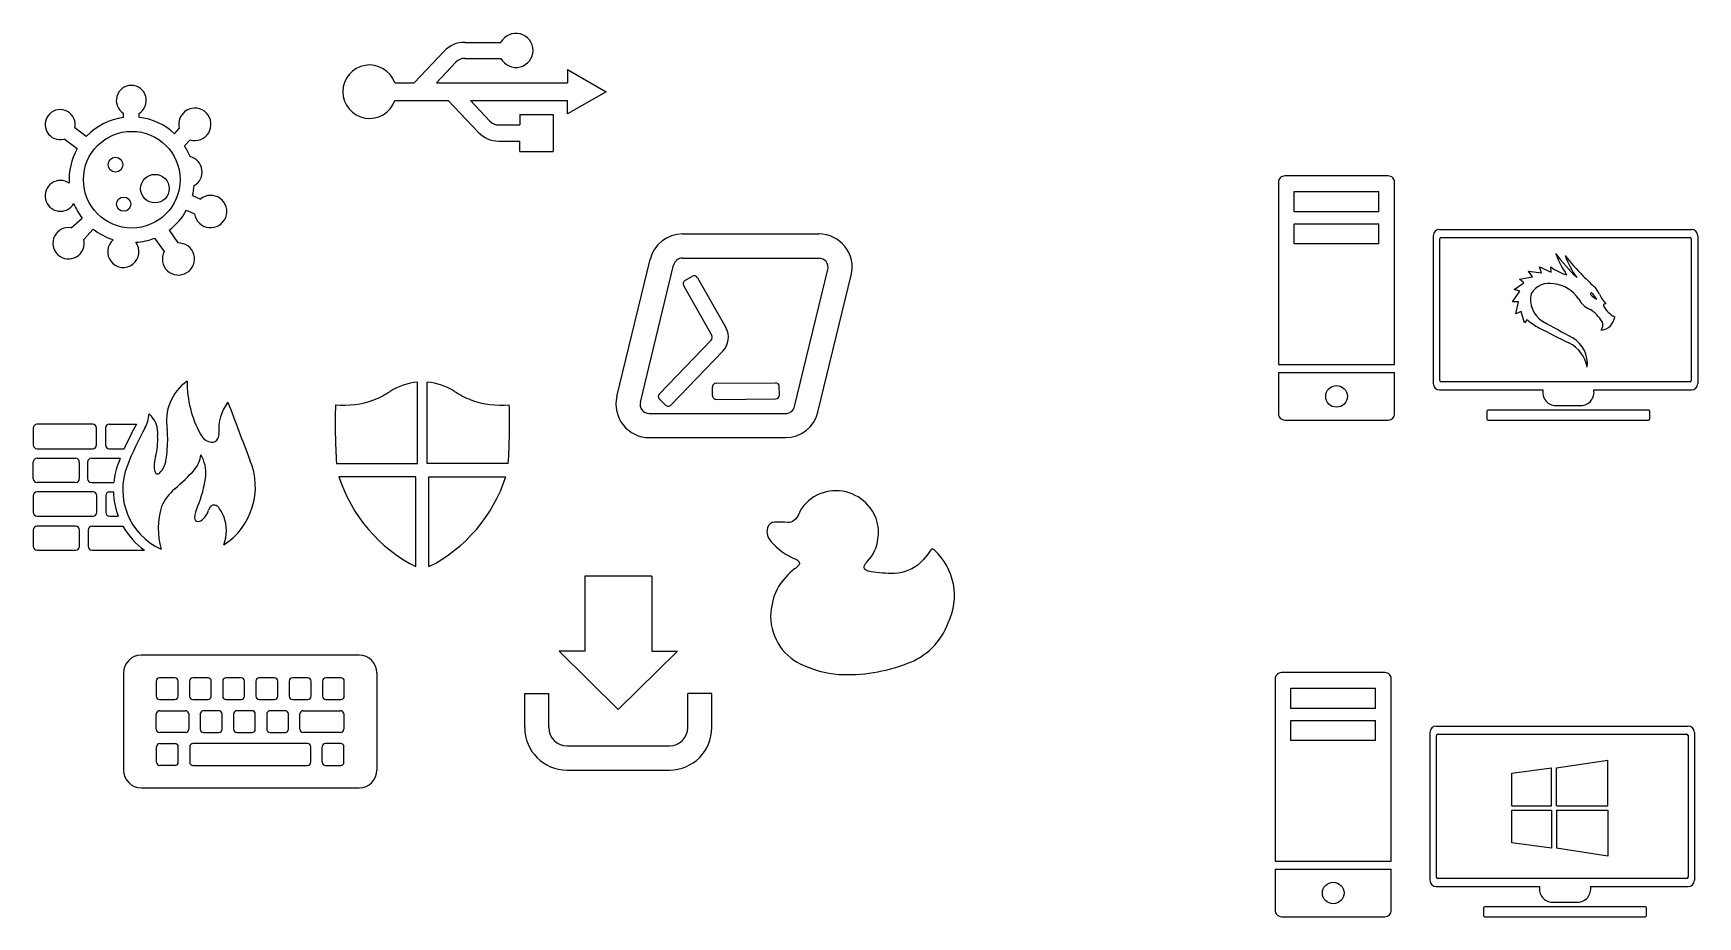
# Model space of a CAD drawing. Header units: inches. Extents: x 29.26 to 35.87, y 11.49 to 15.
import ezdxf

# ---------------------------------------------------------------- set-up
doc = ezdxf.new("R2010")
doc.units = ezdxf.units.IN
doc.header["$MEASUREMENT"] = 0

msp = doc.modelspace()

# ---------------------------------------------------------------- linework, layer by layer
for p, q in [((30.9746, 14.9627), (31.1181, 14.9627)), ((30.8929, 14.9275), (30.7739, 14.8019)), ((30.9392, 14.8837), (30.8618, 14.8019)), ((30.9746, 14.8989), (31.1181, 14.8989)), ((31.3828, 14.8546), (31.3828, 14.8019)), ((31.3828, 14.8546), (31.5362, 14.7667)), ((30.6965, 14.8019), (30.7739, 14.8019)), ((30.8618, 14.8019), (31.3828, 14.8019)), ((31.5362, 14.7667), (31.3828, 14.6789)), ((30.6965, 14.7316), (30.9092, 14.7316)), ((31.0281, 14.6059), (30.9092, 14.7316)), ((31.0745, 14.6497), (30.9971, 14.7316)), ((30.9971, 14.7316), (31.3828, 14.7316)), ((31.3828, 14.6789), (31.3828, 14.7316)), ((29.4705, 14.5886), (29.425, 14.6226)), ((29.6189, 14.6643), (29.6189, 14.6806)), ((29.6801, 14.6647), (29.6801, 14.6806)), ((29.821, 14.5996), (29.84, 14.6202)), ((31.1098, 14.6345), (31.1927, 14.6345)), ((31.1927, 14.6761), (31.1927, 14.6345)), ((31.1927, 14.6761), (31.3254, 14.6761)), ((31.3254, 14.6761), (31.3254, 14.5291)), ((29.4341, 14.5393), (29.382, 14.5784)), ((29.8607, 14.5522), (29.8836, 14.5755)), ((31.1098, 14.5707), (31.1927, 14.5707)), ((31.1927, 14.5291), (31.1927, 14.5707)), ((31.1927, 14.5291), (31.3254, 14.5291)), ((29.8925, 14.3548), (29.9238, 14.3404)), ((34.2706, 14.3699), (34.607, 14.3699)), ((34.2706, 14.2899), (34.2706, 14.3699)), ((34.607, 14.2899), (34.607, 14.3699)), ((29.8693, 14.2967), (29.9011, 14.2823)), ((34.607, 14.2899), (34.2706, 14.2899)), ((29.4109, 14.2262), (29.4545, 14.2645)), ((29.4604, 14.1804), (29.4978, 14.2211)), ((34.2706, 14.2425), (34.607, 14.2425)), ((34.2706, 14.1625), (34.2706, 14.2425)), ((34.607, 14.1625), (34.607, 14.2425)), ((29.7422, 14.1853), (29.7806, 14.1326)), ((29.7993, 14.2168), (29.8348, 14.1661)), ((31.8399, 14.2017), (32.3818, 14.2017)), ((34.607, 14.1625), (34.2706, 14.1625)), ((34.8234, 14.1949), (34.8234, 13.6076)), ((34.8484, 14.2199), (35.849, 14.2199)), ((34.8487, 13.6197), (34.8487, 14.1829)), ((34.8537, 14.1879), (35.8437, 14.1879)), ((35.8487, 14.1829), (35.8487, 13.6197)), ((35.874, 14.1949), (35.874, 13.6076)), ((31.5791, 13.5566), (31.7114, 14.1007)), ((31.8399, 14.106), (32.3818, 14.106)), ((31.6722, 13.534), (31.8044, 14.0781)), ((31.8495, 14.0172), (31.879, 14.034)), ((31.8995, 14.0283), (32.0119, 13.8301)), ((32.2851, 13.5168), (32.4173, 14.0608)), ((32.3781, 13.4941), (32.5104, 14.0382)), ((35.1665, 14.0226), (35.217, 14.0318)), ((35.1836, 14.0079), (35.1665, 14.0226)), ((35.217, 14.0318), (35.2014, 14.0541)), ((35.2014, 14.0541), (35.253, 14.0477)), ((35.253, 14.0477), (35.2449, 14.0708)), ((35.2449, 14.0708), (35.2919, 14.0508)), ((35.2919, 14.0508), (35.2904, 14.0708)), ((31.8438, 13.9968), (31.9563, 13.7985)), ((35.1376, 13.9326), (35.1675, 13.9742)), ((35.1451, 13.9808), (35.1836, 14.0079)), ((35.1675, 13.9742), (35.1451, 13.9808)), ((35.1622, 13.9326), (35.1376, 13.9326)), ((35.1518, 13.8842), (35.1622, 13.9326)), ((35.1731, 13.894), (35.1518, 13.8842)), ((35.1852, 13.8486), (35.1731, 13.894)), ((35.1968, 13.862), (35.1852, 13.8486)), ((31.954, 13.7807), (31.7477, 13.5668)), ((32.0001, 13.7363), (31.7937, 13.5224)), ((34.2081, 13.6839), (34.6694, 13.6839)), ((34.2081, 13.6511), (34.6694, 13.6511)), ((30.7867, 13.2903), (30.7867, 13.6138)), ((30.8255, 13.2903), (30.8255, 13.6138)), ((31.9588, 13.5599), (31.9585, 13.5939)), ((31.9734, 13.609), (32.2094, 13.6109)), ((32.2248, 13.562), (32.2245, 13.596)), ((34.8484, 13.5826), (35.2588, 13.5826)), ((35.8437, 13.6147), (34.8537, 13.6147)), ((35.4612, 13.5826), (35.849, 13.5826)), ((31.7725, 13.522), (31.748, 13.5456)), ((31.9739, 13.545), (32.2099, 13.5469)), ((35.0357, 13.4967), (35.0357, 13.468)), ((35.6793, 13.5017), (35.0407, 13.5017)), ((35.31, 13.5202), (35.41, 13.5202)), ((35.6843, 13.468), (35.6843, 13.4967)), ((29.2599, 13.4311), (29.2599, 13.364)), ((29.4964, 13.4461), (29.2749, 13.4461)), ((29.4964, 13.4461), (29.4964, 13.4461)), ((29.5114, 13.364), (29.5114, 13.4311)), ((29.547, 13.4311), (29.547, 13.364)), ((29.562, 13.4461), (29.6698, 13.4461)), ((31.7077, 13.4889), (32.2496, 13.4889)), ((35.0407, 13.463), (35.6793, 13.463)), ((31.7077, 13.3931), (32.2496, 13.3931)), ((29.2599, 13.2297), (29.2599, 13.296)), ((29.2749, 13.349), (29.4964, 13.349)), ((29.2749, 13.311), (29.4278, 13.311)), ((29.4428, 13.296), (29.4428, 13.2297)), ((29.4759, 13.296), (29.4759, 13.2297)), ((29.4909, 13.311), (29.6054, 13.311)), ((29.562, 13.349), (29.6213, 13.349)), ((30.4649, 13.2903), (30.7867, 13.2903)), ((30.7799, 13.2379), (30.4745, 13.2379)), ((30.7799, 12.8809), (30.7799, 13.2379)), ((31.1473, 13.2903), (30.8255, 13.2903)), ((30.8323, 12.8809), (30.8323, 13.2379)), ((30.8323, 13.2379), (31.1377, 13.2379)), ((29.2599, 13.1632), (29.2599, 13.0961)), ((29.4278, 13.2147), (29.2749, 13.2147)), ((29.497, 13.1782), (29.2749, 13.1782)), ((29.4909, 13.2147), (29.5796, 13.2147)), ((29.512, 13.0961), (29.512, 13.1632)), ((29.548, 13.1632), (29.548, 13.0961)), ((29.563, 13.1782), (29.5783, 13.1782)), ((29.2749, 13.0811), (29.497, 13.0811)), ((29.428, 13.042), (29.2749, 13.042)), ((29.4933, 13.042), (29.6157, 13.042)), ((29.563, 13.0811), (29.5975, 13.0811)), ((29.2599, 13.027), (29.2599, 12.9609)), ((29.443, 12.9609), (29.443, 13.027)), ((29.4783, 13.027), (29.4783, 12.9609)), ((29.2749, 12.9459), (29.428, 12.9459)), ((29.4933, 12.9459), (29.702, 12.9459)), ((31.7178, 12.8429), (31.4513, 12.8429)), ((31.4513, 12.8429), (31.4513, 12.5455)), ((31.7178, 12.8429), (31.7178, 12.5455)), ((30.5553, 12.529), (29.6885, 12.529)), ((31.4513, 12.5455), (31.3498, 12.5455)), ((31.3498, 12.5455), (31.5846, 12.3138)), ((31.8193, 12.5455), (31.5846, 12.3138)), ((31.7178, 12.5455), (31.8193, 12.5455)), ((29.6185, 12.459), (29.6185, 12.073)), ((29.8221, 12.4395), (29.7613, 12.4395)), ((29.9542, 12.4395), (29.8934, 12.4395)), ((30.0864, 12.4395), (30.0256, 12.4395)), ((30.2186, 12.4395), (30.1578, 12.4395)), ((30.3507, 12.4395), (30.2899, 12.4395)), ((30.4829, 12.4395), (30.4221, 12.4395)), ((30.6253, 12.459), (30.6253, 12.073)), ((29.7483, 12.4265), (29.7483, 12.3661)), ((29.8351, 12.3661), (29.8351, 12.4265)), ((29.8804, 12.4265), (29.8804, 12.3661)), ((29.9672, 12.3661), (29.9672, 12.4265)), ((30.0126, 12.4265), (30.0126, 12.3661)), ((30.0994, 12.3661), (30.0994, 12.4265)), ((30.1448, 12.4265), (30.1448, 12.3661)), ((30.2316, 12.3661), (30.2316, 12.4265)), ((30.2769, 12.4265), (30.2769, 12.3661)), ((30.3637, 12.3661), (30.3637, 12.4265)), ((30.4091, 12.4265), (30.4091, 12.3661)), ((30.4959, 12.3661), (30.4959, 12.4265)), ((31.2127, 12.2417), (31.2127, 12.3773)), ((31.2127, 12.3773), (31.3085, 12.3773)), ((31.3085, 12.2418), (31.3085, 12.3773)), ((31.8606, 12.2418), (31.8606, 12.3773)), ((31.9564, 12.3773), (31.8606, 12.3773)), ((31.9564, 12.2417), (31.9564, 12.3773)), ((34.2573, 12.3979), (34.5938, 12.3979)), ((34.2573, 12.3179), (34.2573, 12.3979)), ((34.5938, 12.3179), (34.5938, 12.3979)), ((29.7613, 12.3531), (29.8221, 12.3531)), ((29.7618, 12.3088), (29.8649, 12.3088)), ((29.8934, 12.3531), (29.9542, 12.3531)), ((29.997, 12.3088), (29.9362, 12.3088)), ((30.0256, 12.3531), (30.0864, 12.3531)), ((30.1292, 12.3088), (30.0684, 12.3088)), ((30.1578, 12.3531), (30.2186, 12.3531)), ((30.2614, 12.3088), (30.2006, 12.3088)), ((30.2899, 12.3531), (30.3507, 12.3531)), ((30.3327, 12.3088), (30.4808, 12.3088)), ((30.4221, 12.3531), (30.4829, 12.3531)), ((34.5938, 12.3179), (34.2573, 12.3179)), ((29.7488, 12.2355), (29.7488, 12.2958)), ((29.8779, 12.2958), (29.8779, 12.2355)), ((29.9232, 12.2958), (29.9232, 12.2355)), ((30.01, 12.2355), (30.01, 12.2958)), ((30.0554, 12.2958), (30.0554, 12.2355)), ((30.1422, 12.2355), (30.1422, 12.2958)), ((30.1876, 12.2958), (30.1876, 12.2355)), ((30.2744, 12.2355), (30.2744, 12.2958)), ((30.3197, 12.2355), (30.3197, 12.2958)), ((30.4938, 12.2958), (30.4938, 12.2355)), ((34.2573, 12.2705), (34.5938, 12.2705)), ((34.2573, 12.1905), (34.2573, 12.2705)), ((34.5938, 12.1905), (34.5938, 12.2705)), ((34.8352, 12.2479), (35.8358, 12.2479)), ((29.8649, 12.2225), (29.7618, 12.2225)), ((29.7624, 12.1782), (29.8232, 12.1782)), ((30.3492, 12.1782), (29.8945, 12.1782)), ((29.9362, 12.2225), (29.997, 12.2225)), ((30.0684, 12.2225), (30.1292, 12.2225)), ((30.2006, 12.2225), (30.2614, 12.2225)), ((30.4808, 12.2225), (30.3327, 12.2225)), ((30.4814, 12.1782), (30.4206, 12.1782)), ((34.5938, 12.1905), (34.2573, 12.1905)), ((34.8102, 12.2229), (34.8102, 11.6356)), ((34.8355, 11.6477), (34.8355, 12.2109)), ((34.8405, 12.2159), (35.8305, 12.2159)), ((35.8355, 12.2109), (35.8355, 11.6477)), ((35.8608, 12.2229), (35.8608, 11.6356)), ((29.7494, 12.1048), (29.7494, 12.1652)), ((29.8362, 12.1048), (29.8362, 12.1652)), ((29.8815, 12.1652), (29.8815, 12.1048)), ((30.3622, 12.1048), (30.3622, 12.1652)), ((30.4076, 12.1048), (30.4076, 12.1652)), ((30.4944, 12.1048), (30.4944, 12.1652)), ((31.3815, 12.1687), (31.7876, 12.1687)), ((35.3124, 12.0819), (35.5175, 12.113)), ((35.5175, 11.9316), (35.5175, 12.113)), ((29.8232, 12.0918), (29.7624, 12.0918)), ((29.8945, 12.0918), (30.3492, 12.0918)), ((30.4206, 12.0918), (30.4814, 12.0918)), ((31.3815, 12.073), (31.7876, 12.073)), ((35.1355, 12.0607), (35.2924, 12.0819)), ((35.1355, 11.9316), (35.1355, 12.0607)), ((35.2924, 11.9316), (35.2924, 12.0819)), ((35.3124, 11.9316), (35.3124, 12.0819)), ((29.6885, 12.003), (30.5553, 12.003)), ((35.1355, 11.9316), (35.2924, 11.9316)), ((35.1355, 11.7846), (35.1355, 11.9137)), ((35.1355, 11.9137), (35.2924, 11.9137)), ((35.2924, 11.9137), (35.2924, 11.7634)), ((35.3124, 11.9316), (35.5175, 11.9316)), ((35.3124, 11.9137), (35.3124, 11.7625)), ((35.3124, 11.9137), (35.5175, 11.9137)), ((35.5175, 11.9137), (35.5175, 11.7315)), ((35.2924, 11.7634), (35.1355, 11.7846)), ((34.1949, 11.7119), (34.6562, 11.7119)), ((35.5175, 11.7315), (35.3124, 11.7625)), ((34.1949, 11.6791), (34.6562, 11.6791)), ((35.8305, 11.6427), (34.8405, 11.6427)), ((34.8352, 11.6106), (35.2456, 11.6106)), ((35.4479, 11.6106), (35.8358, 11.6106)), ((35.0225, 11.5247), (35.0225, 11.4959)), ((35.666, 11.5297), (35.0275, 11.5297)), ((35.2967, 11.5482), (35.3967, 11.5482)), ((35.671, 11.4959), (35.671, 11.5247)), ((35.0275, 11.4909), (35.666, 11.4909))]:
    msp.add_line(p, q)
for points in [[(34.6694, 13.6839), (34.6694, 14.4073, 0.414214), (34.6444, 14.4323), (34.2331, 14.4323, 0.414214), (34.2081, 14.4073), (34.2081, 13.6839)], [(34.2081, 13.6511), (34.2081, 13.488, 0.414214), (34.2331, 13.463), (34.6444, 13.463, 0.414214), (34.6694, 13.488), (34.6694, 13.6511)], [(32.304, 12.8974, -0.239679), (32.3022, 12.8866, -0.110059), (32.2846, 12.8719, 0.079846), (32.2206, 12.8014, 0.101465), (32.1906, 12.6986, 0.308712), (32.3102, 12.494, 0.093625), (32.4608, 12.453, 0.104044), (32.7318, 12.4957, 0.222316), (32.8956, 12.658, 0.332792), (32.841, 12.9461, 0.134688), (32.832, 12.951, 0.302454), (32.8266, 12.9481, -0.068028), (32.7759, 12.8877, -0.165226), (32.6682, 12.8539, -0.053814), (32.5774, 12.8629, -0.181389), (32.5627, 12.8728, -0.203342), (32.5617, 12.8822, -0.107639), (32.5749, 12.9021, 0.167302), (32.6163, 12.9912, 0.211739), (32.585, 13.1144, 0.154403), (32.5023, 13.1739, 0.157986), (32.3982, 13.1737, 0.168725), (32.3144, 13.1133, 0.091199), (32.3018, 13.0896, -0.141466), (32.2822, 13.0646, -0.209456), (32.2577, 13.0564, 0.027658), (32.2059, 13.0577, 0.320952), (32.1771, 13.0346, 0.258624), (32.1912, 12.9813, 0.084239), (32.2523, 12.9288, 0.036536), (32.2927, 12.9093, -0.201903), (32.304, 12.8974)], [(34.6562, 11.7119), (34.6562, 12.4353, 0.414214), (34.6312, 12.4603), (34.2199, 12.4603, 0.414214), (34.1949, 12.4353), (34.1949, 11.7119)], [(34.1949, 11.6791), (34.1949, 11.5159, 0.414214), (34.2199, 11.4909), (34.6312, 11.4909, 0.414214), (34.6562, 11.5159), (34.6562, 11.6791)]]:
    msp.add_lwpolyline(points, format="xyb")
for centre, radius in [((29.6513, 14.4173), 0.192), ((29.5866, 14.4769), 0.0293), ((29.7433, 14.3819), 0.0567), ((29.619, 14.3203), 0.0283), ((34.4388, 13.557), 0.043), ((34.4256, 11.585), 0.043)]:
    msp.add_circle(centre, radius)
for centre, radius, start, end in [((30.9746, 14.8502), 0.1125, 90, 136.58393), ((31.1779, 14.9308), 0.0678, 208.10806, 151.89194), ((30.9746, 14.8502), 0.0487, 90, 136.58393), ((30.5963, 14.7667), 0.1061, 19.34183, 340.65817), ((29.6495, 14.7319), 0.0597, 300.83118, 239.16882), ((29.3669, 14.6361), 0.0597, 346.91909, 284.68434), ((29.9019, 14.6371), 0.0642, 253.41742, 195.18513), ((29.6513, 14.4173), 0.2491, 97.47762, 136.54841), ((29.6513, 14.4173), 0.2491, 47.06039, 83.36524), ((31.1098, 14.6832), 0.0487, 223.41607, 270), ((29.6513, 14.4173), 0.2491, 21.57212, 32.8031), ((31.1098, 14.6832), 0.1125, 223.41607, 270), ((29.6513, 14.4173), 0.2491, 150.6608, 183.21042), ((29.8685, 14.4481), 0.0624, 299.64293, 76.53999), ((29.3676, 14.3531), 0.0612, 55.10802, 330.37016), ((29.6513, 14.4173), 0.2491, 345.47415, 354.6108), ((29.9648, 14.291), 0.0642, 187.73043, 129.65667), ((29.6513, 14.4173), 0.2491, 202.26776, 217.82537), ((29.6513, 14.4173), 0.2491, 306.44075, 331.05723), ((29.4002, 14.165), 0.0622, 80.04119, 14.35089), ((29.6513, 14.4173), 0.2491, 231.94514, 252.88186), ((29.6177, 14.1312), 0.0623, 129.64955, 36.94745), ((29.6513, 14.4173), 0.2491, 273.71515, 291.40558), ((29.8367, 14.1024), 0.0637, 151.72259, 91.73373), ((31.8399, 14.0694), 0.1323, 90, 166.33798), ((32.3818, 14.0694), 0.1323, 346.33798, 90), ((34.8484, 14.1949), 0.025, 90, 180), ((34.8537, 14.1829), 0.005, 90, 180), ((35.8437, 14.1829), 0.005, 0, 90), ((35.849, 14.1949), 0.025, 0, 90), ((31.8399, 14.0694), 0.0365, 90, 166.33798), ((32.3818, 14.0694), 0.0365, 346.33798, 90), ((35.7309, 14.2892), 0.4526, 201.34866, 213.44943), ((35.9148, 14.572), 0.753, 216.4722, 226.19528), ((35.6886, 14.2421), 0.3642, 200.24046, 215.89511), ((36.1907, 14.7928), 1.0816, 218.72774, 224.4922), ((31.8864, 14.0209), 0.015, 29.56221, 119.56221), ((35.4064, 14.2256), 0.1934, 233.17466, 254.05081), ((36.4351, 15.0273), 1.4203, 224.33132, 226.66537), ((31.8569, 14.0042), 0.015, 119.56221, 209.56221), ((35.3122, 13.9418), 0.1026, 166.67296, 237.78192), ((35.2838, 13.9228), 0.0831, 76.69494, 149.14183), ((35.2871, 13.8678), 0.1367, 33.52549, 83.37066), ((35.4535, 13.9639), 0.0052, 133.28558, 224.07662), ((35.5028, 14.0072), 0.0708, 221.48716, 244.69074), ((35.4517, 13.9647), 0.00342, 37.3719, 120.66294), ((35.7086, 14.143), 0.3093, 214.73728, 220.25988), ((35.3902, 13.9182), 0.1035, 25.78841, 47.25149), ((35.5858, 14.0063), 0.1111, 202.80055, 227.16055), ((35.4831, 13.9875), 0.0931, 208.27616, 246.58236), ((35.3772, 13.7856), 0.1353, 30.16211, 59.37598), ((35.5037, 13.9191), 0.00453, 104.33712, 210.94179), ((35.5823, 13.9569), 0.0918, 205.92037, 245.68267), ((35.515, 13.873), 0.052, 95.25894, 103.8567), ((31.9432, 13.7911), 0.079, 316.02685, 29.56221), ((35.3378, 14.0142), 0.2075, 227.71292, 242.91416), ((39.097, 21.2646), 8.3745, 242.60193, 243.51669), ((40.6283, 23.5891), 11.1174, 241.11263, 241.82123), ((35.485, 13.88), 0.0599, 274.96322, 353.6297), ((35.4629, 13.8401), 0.0341, 323.28395, 23.31522), ((31.9432, 13.7911), 0.015, 316.02685, 29.56221), ((35.3032, 13.6484), 0.1343, 10.6603, 63.8114), ((35.3149, 13.6863), 0.121, 353.8116, 58.39138), ((29.9835, 13.4587), 0.1944, 125.40466, 189.91274), ((30.3046, 13.6151), 0.4337, 179.72628, 208.77568), ((30.4738, 13.889), 0.373, 291.98032, 303.17062), ((30.8133, 13.3573), 0.2578, 95.92669, 121.67814), ((30.7989, 13.3573), 0.2578, 58.32186, 84.07331), ((31.1384, 13.889), 0.373, 236.82938, 248.01968), ((31.7585, 13.5564), 0.015, 136.02685, 226.02685), ((31.9735, 13.594), 0.015, 90.46423, 180.46423), ((31.9738, 13.56), 0.015, 180.46423, 270.46423), ((32.2095, 13.5959), 0.015, 0.46423, 90.46423), ((32.2098, 13.5619), 0.015, 270.46423, 0.46423), ((34.8484, 13.6076), 0.025, 180, 270), ((34.8537, 13.6197), 0.005, 180, 270), ((35.3111, 13.5733), 0.0532, 169.9241, 268.74021), ((35.4088, 13.5733), 0.0532, 271.25979, 10.0759), ((35.8437, 13.6197), 0.005, 270, 0), ((35.849, 13.6076), 0.025, 270, 0), ((30.1736, 13.4262), 0.1766, 142.57535, 185.13059), ((82.9088, 33.5269), 56.5291, 200.7127, 200.96187), ((32.9986, 13.4528), 2.5389, 178.40987, 183.66972), ((30.4919, 13.8809), 0.359, 265.00659, 289.78264), ((31.1203, 13.8809), 0.359, 250.21736, 274.99341), ((28.6136, 13.4528), 2.5389, 356.33028, 1.59013), ((31.7077, 13.5254), 0.1323, 166.33798, 270), ((31.7077, 13.5254), 0.0365, 166.33798, 270), ((31.7829, 13.5328), 0.015, 226.02685, 316.02685), ((32.2496, 13.5254), 0.0365, 270, 346.33798), ((32.2496, 13.5254), 0.1323, 270, 346.33798), ((35.0407, 13.4967), 0.005, 90, 180), ((35.6793, 13.4967), 0.005, 0, 90), ((29.2749, 13.4311), 0.015, 90, 180), ((29.4964, 13.4311), 0.015, 0, 90), ((29.562, 13.4311), 0.015, 90, 180), ((30.6446, 12.8983), 1.1182, 150.66349, 156.22562), ((30.6446, 12.8983), 1.0811, 150.48359, 159.18508), ((29.588, 13.4942), 0.132, 331.32128, 357.32115), ((29.6525, 13.4111), 0.1023, 353.65825, 48.76847), ((35.0407, 13.468), 0.005, 180, 270), ((35.6793, 13.468), 0.005, 270, 0), ((29.2749, 13.364), 0.015, 180, 270), ((29.4964, 13.364), 0.015, 270, 0), ((29.562, 13.364), 0.015, 180, 270), ((29.4892, 13.3843), 0.2654, 345.51737, 3.35031), ((29.1996, 13.3947), 0.5946, 351.20272, 359.74754), ((29.3432, 13.3796), 0.4511, 1.58659, 5.80117), ((29.9794, 13.4356), 0.0623, 208.03064, 257.94256), ((29.9709, 13.3979), 0.0237, 259.15663, 340.06736), ((29.9666, 13.4066), 0.0314, 327.63933, 7.03832), ((29.2749, 13.296), 0.015, 90, 180), ((29.4278, 13.296), 0.015, 0, 90), ((29.4909, 13.296), 0.015, 90, 180), ((29.8729, 13.1859), 0.2947, 158.00348, 174.39364), ((30.6446, 12.8983), 1.1182, 158.33629, 159.18508), ((29.8876, 13.2752), 0.1478, 163.17977, 179.658), ((29.701, 13.3145), 0.0868, 315.04064, 352.92388), ((29.818, 13.3354), 0.108, 320.34222, 354.48339), ((29.8109, 13.2541), 0.1349, 353.68416, 31.76206), ((29.8693, 13.1973), 0.2732, 302.59363, 22.95667), ((29.2749, 13.2297), 0.015, 180, 270), ((29.4278, 13.2297), 0.015, 270, 0), ((29.4909, 13.2297), 0.015, 180, 270), ((29.8729, 13.1859), 0.2576, 158.00348, 245.86712), ((29.8001, 13.2777), 0.0603, 181.54744, 201.59855), ((29.754, 13.26), 0.0109, 204.19426, 321.13948), ((29.3439, 13.764), 0.7471, 309.7657, 318.24524), ((29.5052, 13.2935), 0.4431, 336.89667, 352.96397), ((31.0564, 13.4266), 0.6118, 197.97314, 243.12759), ((30.5557, 13.4266), 0.6118, 296.87241, 342.02686), ((29.2749, 13.1632), 0.015, 90, 180), ((29.497, 13.1632), 0.015, 0, 90), ((29.563, 13.1632), 0.015, 90, 180), ((29.8729, 13.1859), 0.2947, 181.50675, 200.84858), ((29.9656, 13.0282), 0.2163, 131.67365, 154.95173), ((29.2749, 13.0961), 0.015, 180, 270), ((29.497, 13.0961), 0.015, 270, 0), ((29.563, 13.0961), 0.015, 180, 270), ((30.0522, 13.0319), 0.2959, 162.72572, 195.88886), ((30.0349, 13.0634), 0.1344, 155.26569, 175.12713), ((29.8762, 13.131), 0.0844, 314.63939, 342.54537), ((29.9853, 13.0972), 0.0299, 127.13749, 163.38373), ((29.9782, 13.1084), 0.0167, 78.25923, 131.0506), ((29.9785, 13.1027), 0.0223, 49.52209, 81.83455), ((29.8695, 13.017), 0.1606, 22.93974, 39.75237), ((29.2749, 13.027), 0.015, 90, 180), ((29.428, 13.027), 0.015, 0, 90), ((29.4933, 13.027), 0.015, 90, 180), ((29.8729, 13.1859), 0.2947, 209.22988, 234.54486), ((29.9142, 13.0734), 0.0133, 174.16007, 267.15163), ((29.9122, 13.0903), 0.0303, 272.57667, 320.35146), ((29.8701, 13.0244), 0.1572, 338.61667, 21.00882), ((29.2749, 12.9609), 0.015, 180, 270), ((29.428, 12.9609), 0.015, 270, 0), ((29.4933, 12.9609), 0.015, 180, 270), ((29.6885, 12.459), 0.07, 90, 180), ((30.5553, 12.459), 0.07, 0, 90), ((29.7613, 12.4265), 0.013, 90, 180), ((29.8221, 12.4265), 0.013, 0, 90), ((29.8934, 12.4265), 0.013, 90, 180), ((29.9542, 12.4265), 0.013, 0, 90), ((30.0256, 12.4265), 0.013, 90, 180), ((30.0864, 12.4265), 0.013, 0, 90), ((30.1578, 12.4265), 0.013, 90, 180), ((30.2186, 12.4265), 0.013, 0, 90), ((30.2899, 12.4265), 0.013, 90, 180), ((30.3507, 12.4265), 0.013, 0, 90), ((30.4221, 12.4265), 0.013, 90, 180), ((30.4829, 12.4265), 0.013, 0, 90), ((29.7613, 12.3661), 0.013, 180, 270), ((29.7618, 12.2958), 0.013, 90, 180), ((29.8221, 12.3661), 0.013, 270, 0), ((29.8649, 12.2958), 0.013, 0, 90), ((29.8934, 12.3661), 0.013, 180, 270), ((29.9362, 12.2958), 0.013, 90, 180), ((29.9542, 12.3661), 0.013, 270, 0), ((29.997, 12.2958), 0.013, 0, 90), ((30.0256, 12.3661), 0.013, 180, 270), ((30.0684, 12.2958), 0.013, 90, 180), ((30.0864, 12.3661), 0.013, 270, 0), ((30.1292, 12.2958), 0.013, 0, 90), ((30.1578, 12.3661), 0.013, 180, 270), ((30.2006, 12.2958), 0.013, 90, 180), ((30.2186, 12.3661), 0.013, 270, 0), ((30.2614, 12.2958), 0.013, 0, 90), ((30.2899, 12.3661), 0.013, 180, 270), ((30.3327, 12.2958), 0.013, 90, 180), ((30.3507, 12.3661), 0.013, 270, 0), ((30.4221, 12.3661), 0.013, 180, 270), ((30.4808, 12.2958), 0.013, 0, 90), ((30.4829, 12.3661), 0.013, 270, 0), ((31.3815, 12.2417), 0.1688, 180, 270), ((31.3815, 12.2418), 0.0731, 180, 270), ((31.7876, 12.2418), 0.0731, 270, 0), ((31.7876, 12.2417), 0.1688, 270, 0), ((34.8352, 12.2229), 0.025, 90, 180), ((35.8358, 12.2229), 0.025, 0, 90), ((29.7618, 12.2355), 0.013, 180, 270), ((29.7624, 12.1652), 0.013, 90, 180), ((29.8232, 12.1652), 0.013, 0, 90), ((29.8649, 12.2355), 0.013, 270, 0), ((29.8945, 12.1652), 0.013, 90, 180), ((29.9362, 12.2355), 0.013, 180, 270), ((29.997, 12.2355), 0.013, 270, 0), ((30.0684, 12.2355), 0.013, 180, 270), ((30.1292, 12.2355), 0.013, 270, 0), ((30.2006, 12.2355), 0.013, 180, 270), ((30.2614, 12.2355), 0.013, 270, 0), ((30.3327, 12.2355), 0.013, 180, 270), ((30.3492, 12.1652), 0.013, 0, 90), ((30.4206, 12.1652), 0.013, 90, 180), ((30.4808, 12.2355), 0.013, 270, 0), ((30.4814, 12.1652), 0.013, 0, 90), ((34.8405, 12.2109), 0.005, 90, 180), ((35.8305, 12.2109), 0.005, 0, 90), ((29.7624, 12.1048), 0.013, 180, 270), ((29.8232, 12.1048), 0.013, 270, 0), ((29.8945, 12.1048), 0.013, 180, 270), ((30.3492, 12.1048), 0.013, 270, 0), ((30.4206, 12.1048), 0.013, 180, 270), ((30.4814, 12.1048), 0.013, 270, 0), ((29.6885, 12.073), 0.07, 180, 270), ((30.5553, 12.073), 0.07, 270, 0), ((34.8405, 11.6477), 0.005, 180, 270), ((35.8305, 11.6477), 0.005, 270, 0), ((34.8352, 11.6356), 0.025, 180, 270), ((35.2979, 11.6013), 0.0532, 169.9241, 268.74021), ((35.3956, 11.6013), 0.0532, 271.25979, 10.0759), ((35.8358, 11.6356), 0.025, 270, 0), ((35.0275, 11.5247), 0.005, 90, 180), ((35.666, 11.5247), 0.005, 0, 90), ((35.0275, 11.4959), 0.005, 180, 270), ((35.666, 11.4959), 0.005, 270, 0)]:
    msp.add_arc(centre, radius, start, end)

doc.saveas('drawing.dxf')
